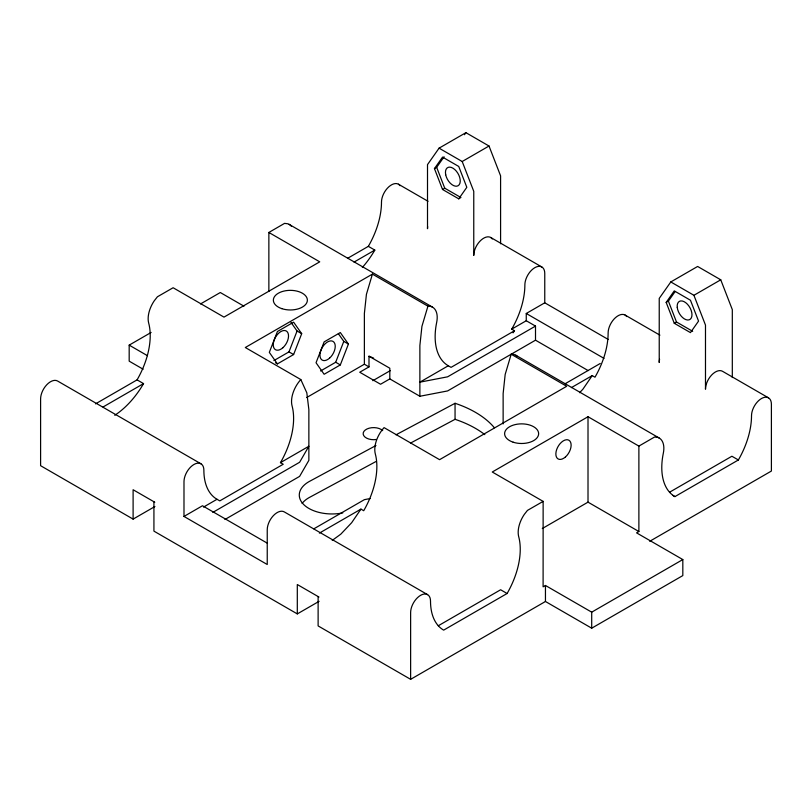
<?xml version="1.0" encoding="UTF-8"?>
<svg xmlns="http://www.w3.org/2000/svg" width="812" height="812" viewBox="0 0 812 812"><rect width="100%" height="100%" fill="white"/><g stroke="black" fill="none" stroke-linecap="round" stroke-linejoin="round"><path stroke-width="1.22" d="M682.821 559.569L636.567 532.865L638.882 531.525L638.882 446.103L588.01 416.729L492.265 472.005L543.137 501.38L543.106 586.822L545.451 585.472L591.704 612.167L682.821 559.569L682.821 575.586L591.704 628.194L545.451 601.489L410.628 679.329L318.121 625.92L318.121 596.546M608.3 339.487L544.761 302.805L544.761 273.431A14.068 8.12 -60 0 0 534.814 267.686A14.068 8.12 -60 0 0 524.867 284.91A63.448 36.631 -60 0 1 511.733 329.134L514.503 330.738L451.056 367.369L448.285 365.765A63.448 36.631 -60 0 1 436.673 322.425A22.3 12.88 -60 0 0 427.934 306.165L372.424 274.121L366.425 294.33L364.375 313.483L364.375 364.223L306.692 397.525M427.934 306.165L421.925 326.373L419.875 345.526L419.875 396.266L447.625 390.927L535.504 340.187L588.192 370.607M516.98 356.072A22.3 12.88 -60 0 0 511.184 354.235L505.176 374.444L503.135 393.597L503.135 423.915M273.867 360.599L288.981 351.88L297.07 331.012L291 322.374M293.609 354.55L301.699 333.681L293.609 322.171L277.42 331.519L269.32 352.378L277.42 363.888L293.609 354.55L288.981 351.88M320.588 370.982L335.691 362.253L343.791 341.395L338.391 333.712M340.319 364.923L348.419 344.065L340.319 332.544L324.13 341.893L316.041 362.751L324.13 374.271L340.319 364.923L335.691 362.253M511.184 354.235L566.695 386.279L439.576 459.673L384.066 427.619A22.3 12.88 -60 0 0 375.327 453.979A63.448 36.631 -60 0 1 363.715 510.718L360.944 509.114L351.657 522.715L340.827 534.134L332.23 540.406M513.072 332.829L514.503 330.738M626.681 316.528A14.068 8.12 -60 0 0 615.496 317.634A14.068 8.12 -60 0 0 608.127 332.981A63.448 36.631 -60 0 1 594.983 377.204L592.212 375.601L582.914 389.192L579.585 392.714M500.588 243.773L500.588 175.828L489.017 146.018L465.905 132.671L439.069 148.16L427.508 164.613L427.508 228.7A14.068 8.12 -60 0 1 427.66 226.619M434.45 168.612L442.54 157.102L458.729 166.45L466.819 187.308L458.729 198.828L442.54 189.48L434.45 168.612L436.663 167.333L444.083 156.777M464.454 134.721L465.905 132.671M732.312 377.56L732.312 309.616L720.751 279.805L697.63 266.458L670.803 281.947L659.232 298.4L659.232 362.487A14.068 8.12 -60 0 1 659.577 359.32M666.175 302.399L674.264 290.889L690.454 300.237L698.553 321.095L690.454 332.615L674.264 323.267L666.175 302.399L668.388 301.12L675.137 291.528M268.863 291.508L268.863 232.465L284.545 223.381L287.712 223.757A22.3 12.88 -60 0 1 291.417 226.345M372.424 274.121L245.305 347.516L300.816 379.559L306.824 392.835L308.864 409.624L308.864 460.363L299.618 476.38L224.914 519.507M638.882 446.103L654.573 437.018L657.74 437.384A22.3 12.88 -60 0 1 663.313 453.279A63.448 36.631 -60 0 0 674.924 496.609L738.372 459.978A63.448 36.631 -60 0 0 751.516 415.764A14.068 8.12 -60 0 1 761.453 398.54A14.068 8.12 -60 0 1 771.4 404.285L771.4 471.041L649.722 541.289M143.156 369.227L129.179 361.157L129.179 345.13L151.133 332.453M200.534 303.932L220.296 292.523L243.955 306.185M439.069 148.16L462.19 161.507L489.017 146.018M442.54 189.48L444.753 188.201L460.942 197.539M95.511 403.868L137.076 379.874A63.448 36.631 -60 0 0 148.687 323.125A22.3 12.88 -60 0 1 154.26 300.795L157.426 296.776L173.118 287.742L223.99 317.116L319.735 261.84L268.863 232.465M347.556 258.348L368.343 246.351A63.448 36.631 -60 0 0 381.488 202.127A14.068 8.12 -60 0 1 388.857 186.78A14.068 8.12 -60 0 1 400.042 185.674M458.729 198.828L460.211 197.976M103.073 406.974L143.551 383.609L137.076 379.874M354.032 262.093L374.819 250.086L368.343 246.351M373.621 358.122L368.993 356.214L368.993 366.892L359.746 372.231L380.564 384.249L389.811 378.91L419.875 396.266M200.96 463.804L57.581 381.021A14.068 8.12 -60 0 0 46.741 384.786A14.068 8.12 -60 0 0 40.6 398.936L40.6 465.702L133.107 519.112L154.919 506.515M372.83 380.706L390.278 370.627M535.504 340.187L535.504 326.089L526.257 320.74L526.257 313.483L544.761 302.805M300.816 379.559A22.3 12.88 -60 0 0 292.076 405.909A63.448 36.631 -60 0 1 280.465 462.657L283.236 464.251L219.788 500.882L217.017 499.289A63.448 36.631 -60 0 1 203.873 470.239A14.068 8.12 -60 0 0 193.926 464.494A14.068 8.12 -60 0 0 183.989 481.719L183.989 516.442L202.482 505.754L267.118 543.076M203.528 507.074L217.017 499.289M280.465 462.657L308.864 446.255L299.618 462.272L212.835 512.382M448.285 365.765L419.875 382.168L447.625 376.819L535.504 326.089M511.733 329.134L526.257 320.74M670.803 281.947L693.925 295.294L720.751 279.805M313.838 528.835L364.375 499.664L370.404 498.497M565.111 383.761L600.261 363.471M674.264 323.267L676.487 321.988L692.677 331.326M319.37 533.119L360.944 509.114M571.425 387.598L592.212 375.601M153.925 501.755L153.925 531.129L297.304 613.902L319.116 601.316M542.294 528.541L588.01 502.151L638.882 531.525M438.277 625.768L500.628 589.766L507.104 593.501A63.448 36.631 -60 0 0 518.716 536.752A22.3 12.88 -60 0 1 524.288 514.432L527.455 510.403L543.137 501.38M669.535 492.245L731.896 456.242L738.372 459.978M507.104 593.501L443.656 630.132A63.448 36.631 -60 0 1 430.512 601.083A14.068 8.12 -60 0 0 420.565 595.348A14.068 8.12 -60 0 0 410.628 612.573L410.628 679.329M375.946 445.524L308.864 481.719A32.703 18.879 0 0 0 304.297 505.115A32.703 18.879 0 0 0 342.786 512.9M396.002 434.816L455.055 403.29A98.12 56.647 0 0 1 494.386 427.751M375.946 461.541L308.864 497.746A32.703 18.879 0 0 0 302.115 503.41M410.486 443.108L455.055 419.317A98.12 56.647 0 0 1 484.815 434.633M398.459 184.212L428.046 201.295M490.732 237.48L541.848 266.996M625.098 315.056L659.902 335.153M768.487 397.839L722.467 371.267A14.068 8.12 -60 0 0 711.627 375.042A14.068 8.12 -60 0 0 705.486 389.192L705.486 325.104L693.925 295.294M526.257 313.483L604.037 358.397M289.102 224.356L432.491 307.139M515.742 355.209L659.131 437.983M672.762 495.371L674.924 496.619M343.791 341.395L348.419 344.065M368.993 356.214L389.811 368.232L389.811 378.91M364.375 364.223L368.993 366.892M297.07 331.012L301.699 333.681M275.562 362.822L277.42 363.888M129.179 345.13L147.459 355.686M427.599 594.648L284.22 511.864A14.068 8.12 -60 0 0 273.38 515.64A14.068 8.12 -60 0 0 267.239 529.789L267.239 564.502L183.989 516.442M154.777 502.242L133.107 489.737L133.107 519.112M318.974 597.043L297.304 584.528L297.304 613.902M668.388 301.12L676.487 321.988M462.19 161.507L473.761 191.317L473.761 255.404A14.068 8.12 -60 0 1 481.13 240.058A14.068 8.12 -60 0 1 492.316 238.951M436.663 167.333L444.753 188.201M591.704 612.167L591.704 628.194M588.01 416.729L588.01 502.151M545.451 585.472L545.451 601.489M455.055 403.29L455.055 419.317M374.819 250.086A63.448 36.631 -60 0 1 362.335 267.463M143.551 383.609A63.448 36.631 -60 0 1 114.756 415.297M376.332 439.495A10.465 6.039 0 0 1 363.786 435.719A10.465 6.039 0 0 1 369.196 428.178A10.465 6.039 0 0 1 382.685 430.634M513.133 442.185A17.011 9.815 0 0 0 538.64 433.679A17.011 9.815 0 0 0 513.133 425.173A17.011 9.815 0 0 0 513.133 442.185M282.86 347.739A10.8 6.232 -60 0 0 286.291 331.002A10.8 6.232 -60 0 0 273.512 342.339A10.8 6.232 -60 0 0 282.86 347.739M281.865 308.661A17.011 9.815 0 0 0 307.372 300.156A17.011 9.815 0 0 0 281.865 291.66A17.011 9.815 0 0 0 281.865 308.661M565.467 456.953A10.8 6.232 -60 0 0 568.897 440.226A10.8 6.232 -60 0 0 556.118 451.553A10.8 6.232 -60 0 0 565.467 456.953M329.581 358.112A10.8 6.232 -60 0 0 333.001 341.385A10.8 6.232 -60 0 0 320.222 352.712A10.8 6.232 -60 0 0 329.581 358.112M677.238 307.352A10.465 6.039 60 0 0 689.083 319.847A10.465 6.039 60 0 0 687.409 304.206A10.465 6.039 60 0 0 677.238 307.352M445.707 174.763A10.465 6.039 60 0 0 458.08 185.745A10.465 6.039 60 0 0 454.771 169.535A10.465 6.039 60 0 0 445.707 174.763"/></g></svg>
